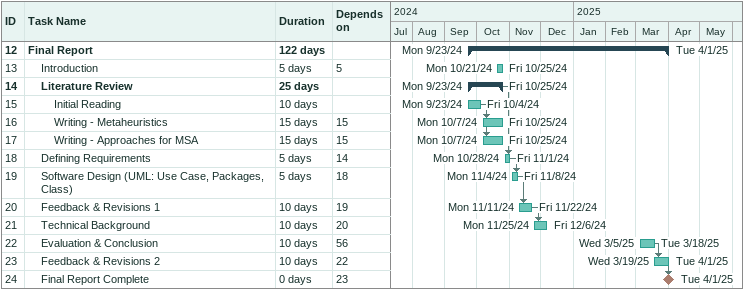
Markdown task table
| ID | Level | Task | Duration | Start | Finish | Predecessors |
|---|---|---|---|---|---|---|
| 12 | 1 | **Final Report** | 122d | 2024-09-23 | 2025-04-01 |  |
| 13 | 2 | Introduction | 5d | 2024-10-21 | 2024-10-25 | 5 |
| 14 | 2 | **Literature Review** | 25d | 2024-09-23 | 2024-10-25 |  |
| 15 | 3 | Initial Reading | 10d | 2024-09-23 | 2024-10-04 |  |
| 16 | 3 | Writing - Metaheuristics | 15d | 2024-10-07 | 2024-10-25 | 15 |
| 17 | 3 | Writing - Approaches for MSA | 15d | 2024-10-07 | 2024-10-25 | 15 |
| 18 | 2 | Defining Requirements | 5d | 2024-10-28 | 2024-11-01 | 14 |
| 19 | 2 | Software Design (UML: Use Case, Packages, Class) | 5d | 2024-11-04 | 2024-11-08 | 18 |
| 20 | 2 | Feedback & Revisions 1 | 10d | 2024-11-11 | 2024-11-22 | 19 |
| 21 | 2 | Technical Background | 10d | 2024-11-25 | 2024-12-06 | 20 |
| 22 | 2 | Evaluation & Conclusion | 10d | 2025-03-05 | 2025-03-18 | 56 |
| 23 | 2 | Feedback & Revisions 2 | 10d | 2025-03-19 | 2025-04-01 | 22 |
| 24 | 2 | Final Report Complete | 0d | 2025-04-01 | 2025-04-01 | 23 |
